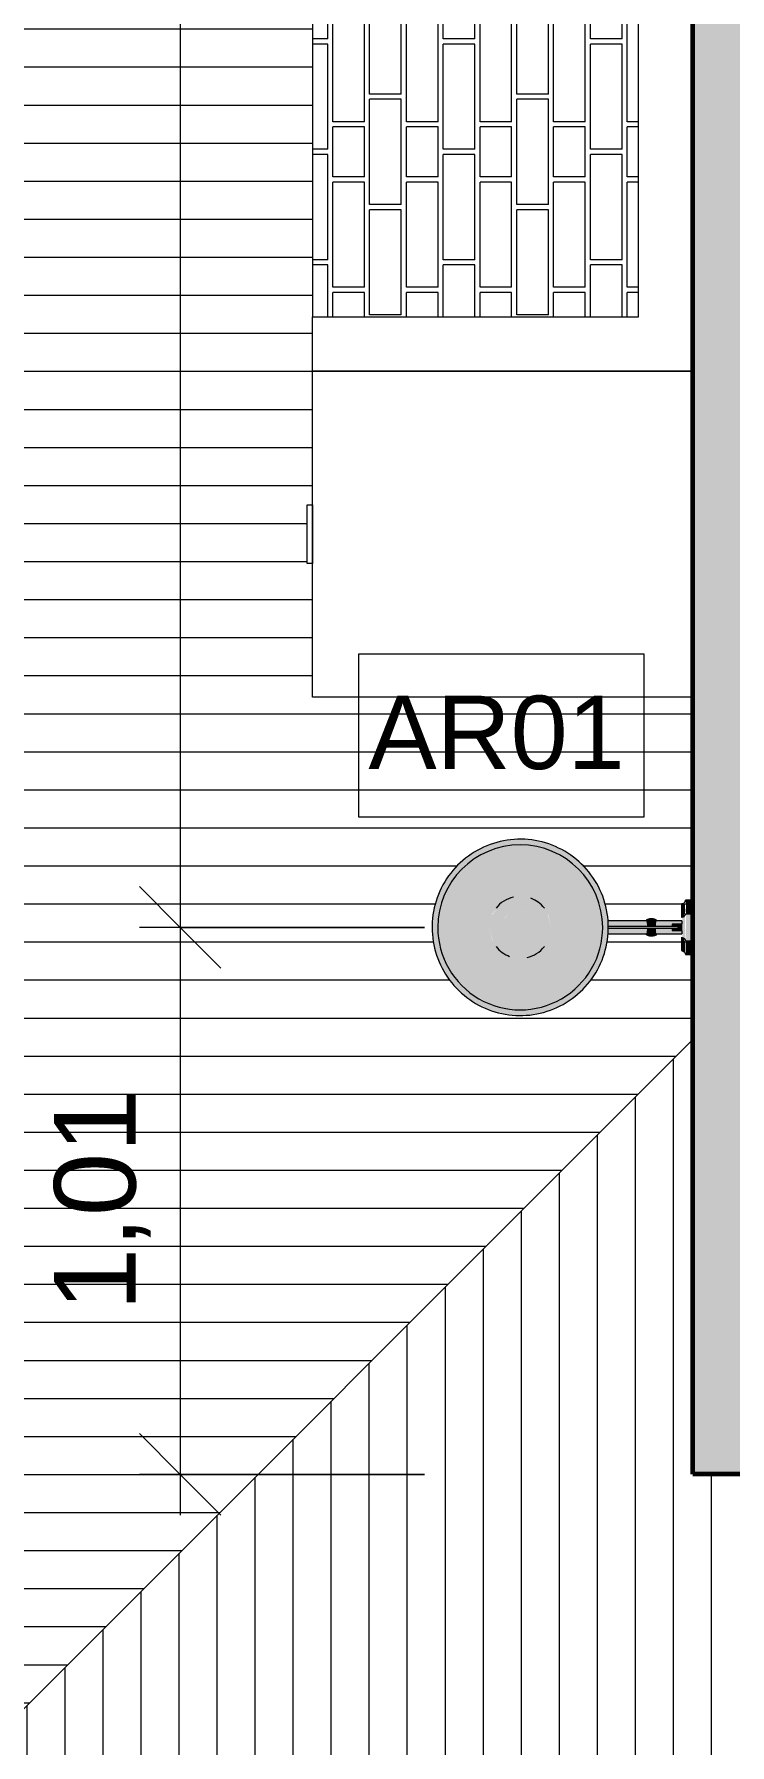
# Model space of a CAD drawing. Header units: millimetres. Extents: x -11845 to 8255, y -23120 to -3200.
# Drawn here: x -8457 to -7176, y -19817 to -16670 of the extents above; entities that cross this region are included whole.
import ezdxf

# ---------------------------------------------------------------- set-up
doc = ezdxf.new("R2010")
doc.units = ezdxf.units.MM
for name, color, linetype, lineweight in [('A-ANNO-DIMS', 211, 'Continuous', 9), ('A-ANNO-DIMS-75', 211, 'Continuous', 9), ('A-GENM', 13, 'Continuous', 9), ('A-ROOF', 132, 'Continuous', 9), ('A-ROOF-PATT', 132, 'Continuous', 9), ('A-WALL', 113, 'Continuous', 25), ('A-WALL-PATT', 111, 'Continuous', 25), ('E-LITE-EQPM', 33, 'Continuous', 9), ('E-LITE-EQPM-IDEN', 33, 'Continuous', 9)]:
    doc.layers.add(name, color=color, linetype=linetype, lineweight=lineweight)
doc.styles.add('@Arial Unicode MS', font='ARIALUNI.TTF', dxfattribs={"height": 150})
doc.styles.add('Arial', font='arial.ttf', dxfattribs={"height": 135})
doc.dimstyles.new('CRT_-__Metros_-_Linha_de_chamada_3_5_mm', dxfattribs={"dimscale": 304.8, "dimtxt": 150.876728, "dimasz": 0.492126, "dimexe": 0.246063, "dimexo": 0.0625, "dimgap": 0.123031, "dimtad": 1, "dimlfac": 0.001, "dimrnd": 0.01, "dimzin": 0, "dimdsep": 46, "dimtxsty": '@Arial Unicode MS', "dimblk1": 'OBLIQUE', "dimblk2": 'OBLIQUE', "dimsah": 1, "dimcen": 0.09, "dimdle": 0.246063, "dimazin": 0, "dimtfac": 1, "dimtdec": 4, "dimtix": 1, "dimtmove": 0, "dimatfit": 3, "dimfxl": 1.476378, "dimfxlon": 1, "dimtvp": 1, "dimtolj": 1, "dimtzin": 0, "dimarcsym": 2})

# ---------------------------------------------------------------- blocks, each defined once
blk = doc.blocks.new('Arandela Delta - Ligado-V13-PLANTA DE FORRO TÉRREO')
at = {"layer": 'E-LITE-EQPM'}
for points in [[(-162.2, 317.5), (-159.8, 291.1), (-156.8, 276.1), (-149.3, 254.4), (-138.4, 233.5), (-127.9, 218.1), (-108.9, 197.9), (-92.6, 184.3), (-70.5, 171.8), (-64.9, 169.1), (-48.7, 163.2), (-34, 159), (-18, 156.5), (0, 155.3), (0, 157.7), (-41.4, 163.2), (-79.9, 179.1), (-113, 204.5), (-138.4, 237.6), (-154.3, 276.1), (-159.8, 317.5), (-154.3, 358.9), (-138.4, 397.4), (-113, 430.5), (-79.9, 455.9), (-41.4, 471.8), (0, 477.3), (0, 479.7), (-26.2, 477.3), (-41.4, 474), (-64.9, 465.9), (-74.4, 461.3), (-96.4, 447.6), (-116, 430.5), (-122.6, 423.4), (-129.8, 414.8), (-141, 397.4), (-146.7, 386.7), (-156.6, 358.9), (-157.9, 354.6), (-160.9, 338.3)], [(-159.8, 317.5), (-154.3, 276.1), (-138.4, 237.6), (-113, 204.5), (-79.9, 179.1), (-41.4, 163.2), (0, 157.7), (0, 165.7), (-42.8, 171.8), (-82.1, 189.8), (-114.7, 218.1), (-138.1, 254.4), (-150.3, 295.9), (-150.3, 339.1), (-138.1, 380.6), (-114.7, 416.9), (-82.1, 445.2), (-42.8, 463.2), (0, 469.3), (0, 477.3), (-41.4, 471.8), (-79.9, 455.9), (-113, 430.5), (-138.4, 397.4), (-154.3, 358.9)], [(0, 477.3), (41.4, 471.8), (79.9, 455.9), (113, 430.5), (138.4, 397.4), (154.3, 358.9), (159.7, 316.9), (154.3, 276.1), (138.4, 237.6), (113, 204.5), (79.9, 179.1), (41.4, 163.2), (0, 157.7), (0, 155.3), (26.2, 157.7), (41.4, 161), (64.9, 169.1), (74.4, 173.7), (96.4, 187.4), (116, 204.5), (121.6, 210.4), (129.8, 220.2), (141, 237.6), (146.7, 248.3), (156.6, 276.1), (157.9, 280.4), (160.9, 296.7), (162.2, 317.5), (159.8, 343.9), (155.3, 363.5), (149.3, 380.6), (138.4, 401.6), (125.7, 419.7), (114.7, 431.7), (101.8, 443.2), (92.6, 450.7), (64.9, 465.9), (42.8, 473.6), (36.5, 475.6), (18, 478.5), (0, 479.7)], [(0, 157.7), (41.4, 163.2), (79.9, 179.1), (113, 204.5), (138.4, 237.6), (154.3, 276.1), (159.8, 317.5), (154.3, 358.9), (138.4, 397.4), (113, 430.5), (79.9, 455.9), (41.4, 471.8), (0, 477.3), (0, 469.3), (42.8, 463.2), (82.1, 445.2), (114.7, 416.9), (138.1, 380.6), (150.3, 339.1), (150.3, 295.9), (138.1, 254.4), (114.7, 218.1), (82.1, 189.8), (42.8, 171.8), (0, 165.7)], [(-150.3, 305.6), (-150.2, 295.6), (-137.5, 253.5), (-112.9, 216.5), (-79.9, 188.8), (-41.4, 171.6), (0, 165.7), (-0.2, 260.7), (-24.7, 266.3), (-45, 283.3), (-55.4, 307.6), (-54.8, 331.4), (-43.6, 353.6), (-23.8, 368.9), (0, 374.4), (0, 469.3), (-43.3, 463), (-83.1, 444.4), (-116.1, 414.8), (-138.9, 378), (-150.3, 339.1), (-150.3, 306.1)], [(0, 374.4), (24.7, 368.7), (45, 351.7), (55.4, 327.4), (54.8, 303.6), (43.6, 281.4), (23.8, 266.1), (0, 260.6), (0, 165.7), (43.3, 172), (83.1, 190.6), (116.1, 220.2), (138.9, 257), (150.3, 295.9), (150.2, 339.4), (137.5, 381.5), (112.9, 418.5), (79.9, 446.2), (41.4, 463.4), (0, 469.3), (0, 423.4)], [(-55.4, 316.9), (-55.4, 304.8), (-44.5, 282), (-24.7, 266.3), (0, 260.6), (0, 283.9), (-16.8, 288.4), (-29.1, 300.7), (-33.6, 317.5), (-29.1, 334.3), (-16.8, 346.6), (0, 351.1), (0, 374.4), (-25.7, 367.9), (-44.5, 353), (-55.4, 330.2), (-55.4, 317.5)], [(-33.6, 317.5), (-29.1, 300.7), (-16.8, 288.4), (0, 283.9), (0, 351.1), (-16.8, 346.6), (-29.1, 334.3), (-32.7, 321)], [(0, 263.4), (0, 260.6), (25.7, 267.1), (44.5, 282), (55.4, 304.8), (55.4, 330.2), (44.5, 353), (22.5, 369.2), (0, 374.4), (0, 351.1), (16.8, 346.6), (29.1, 334.3), (33.5, 316.9), (29.1, 300.7), (16.6, 288.3), (0, 283.9), (0, 263.7)], [(0, 317.5), (0, 283.9), (16.8, 288.4), (29.1, 300.7), (33.6, 317.5), (29.1, 334.3), (16.6, 346.7), (0, 351.1), (0, 319.8)], [(-1.5, 155.4), (-1.5, 115.2), (1.5, 115.2), (1.5, 155.4), (0, 155.3)], [(-1.5, 115.2), (-1.5, 27.4), (1.5, 27.4), (1.5, 115.2)], [(-16.2, 76), (-14.8, 69.7), (-13, 67.8), (-8.8, 68.9), (-8, 69), (-8.8, 83), (-13.4, 84.4), (-15.4, 81)], [(8, 77.4), (8.8, 68.9), (13.5, 67.5), (15.5, 71), (16.2, 76), (14.7, 82.2), (13, 84.2), (8.8, 83), (8, 83), (8, 77.6)], [(-6, 27.2), (6, 27.4), (6, 37.5), (1.5, 36.8), (1.5, 27.4), (-1.5, 27.4), (-1.5, 37.5), (-6, 37.5), (-6, 27.4)], [(-50, 12.2), (-50, 0), (-24.9, 0), (-25.8, 12.2), (-43.5, 12.2)], [(-47.8, 13.8), (-29.3, 13.5), (-25, 14.3), (-23.8, 15.6), (-21.7, 15.2), (-19.9, 16.3), (-20.9, 17.1), (-19.3, 19.1), (-43.5, 19.1), (-45.3, 15.5), (-45.5, 14.4), (-44.6, 14.2)], [(-24.9, 12.2), (-24.9, 0), (24.9, 0), (24.9, 12.2), (-18.7, 12.2)], [(-23.8, 13.5), (22, 14.2), (19.9, 16.3), (18.6, 19.1), (-18.9, 19.1), (-20.7, 15.2), (-22.7, 13.8)], [(-6, 20), (6, 20), (6, 27.2), (-6, 27.2)], [(18.9, 19.1), (20.7, 16.7), (20.7, 15.8), (23.3, 15.2), (23.8, 15.6), (25.5, 14.1), (30, 13.5), (43, 14.4), (46.3, 14.6), (44.6, 16.3), (43.5, 19.1), (19.3, 19.1)], [(24.9, 12.2), (25.8, 0), (50, 0), (50, 12.2), (25.8, 12.2)], [(44.3, 13), (47.2, 12.2), (50, 12.6)]]:
    blk.add_hatch(color=133, dxfattribs=at).paths.add_polyline_path(points)
h = blk.add_hatch(color=133, dxfattribs=at)
h.paths.add_polyline_path([(-12.2, 20), (-6, 20), (-6, 37.5), (-1.5, 37.5), (-1.7, 68.9), (-12.2, 67.5), (-12.2, 50.6)])
h.paths.add_polyline_path([(-12.2, 103.9), (-11.8, 83.7), (-8, 83.5), (-1.5, 83.1), (-1.5, 155.4), (-12.2, 155.3)])
h = blk.add_hatch(color=133, dxfattribs=at)
h.paths.add_polyline_path([(1.5, 107.4), (1.5, 83.1), (12.2, 84.4), (12.2, 156), (1.5, 155.3), (1.5, 112.3)])
h.paths.add_polyline_path([(1.5, 68.1), (2.1, 37.5), (6, 37.5), (6, 20), (12.2, 20), (11.7, 68.3), (7.4, 68.5), (1.5, 68.9)])
h = blk.add_hatch(color=133, dxfattribs=at)
h.paths.add_polyline_path([(-8, 80.5), (-1.5, 81.1), (-1.5, 83.1), (-8, 83.5), (-8, 80.9)])
h.paths.add_polyline_path([(1.5, 80.5), (8, 81.1), (8, 83.5), (1.5, 82.9), (1.5, 80.9)])
h = blk.add_hatch(color=133, dxfattribs=at)
h.paths.add_polyline_path([(-8, 80.5), (-8, 71.5), (-1.5, 71.8), (-1.5, 80.5)])
h.paths.add_polyline_path([(1.5, 71.8), (1.6, 71.5), (8, 71.8), (8, 80.5), (1.5, 80.5), (1.5, 76.5)])
h = blk.add_hatch(color=133, dxfattribs=at)
h.paths.add_polyline_path([(-8, 70.8), (-8, 68.4), (-1.5, 69.1), (-1.5, 71.5), (-8, 71.5)])
h.paths.add_polyline_path([(1.5, 71.5), (1.5, 68.9), (8, 68.4), (8, 71.5)])
for p, q in [((-12.2, 156.1), (-12.2, 83.9)), ((-1.5, 155.4), (-1.5, 115.2)), ((1.5, 115.2), (1.5, 155.4)), ((12.2, 83.9), (12.2, 156)), ((-1.5, 115.2), (-1.5, 27.2)), ((1.5, 27.2), (1.5, 115.2)), ((-12.2, 68.1), (-12.2, 20)), ((-8, 83.5), (-8, 80.5)), ((-8, 80.5), (-8, 71.5)), ((-1.5, 80.5), (-8, 80.5)), ((-8, 71.5), (-8, 68.4)), ((-1.5, 71.5), (-8, 71.5)), ((8, 80.5), (1.5, 80.5)), ((8, 71.5), (1.5, 71.5)), ((8, 80.5), (8, 83.5)), ((8, 71.5), (8, 80.5)), ((8, 68.4), (8, 71.5)), ((12.2, 20), (12.2, 68.1)), ((-1.5, 37.6), (-6, 37.6)), ((-6, 37.5), (-6, 27.2)), ((6, 37.6), (1.5, 37.6)), ((6, 27.2), (6, 37.5)), ((-50, 12.2), (-50, 0)), ((-24.9, 12.2), (-24.9, 0)), ((-6.3, 20), (-12.2, 20)), ((-6, 27.2), (-6, 20)), ((6, 27.2), (-6, 27.2)), ((-6, 20), (6, 20)), ((6, 20), (6, 27.2)), ((12.2, 20), (6.3, 20)), ((24.9, 12.2), (24.9, 0)), ((50, 0), (50, 12.2))]:
    blk.add_line(p, q, dxfattribs=at)
at = {"layer": 'E-LITE-EQPM', "flags": 128}
for points in [[(0, 479.7), (-6.5, 479.6), (-13, 479.2), (-19.4, 478.6), (-25.8, 477.7), (-32.2, 476.5), (-38.6, 475.1), (-44.8, 473.4), (-51, 471.5), (-57.2, 469.3), (-63.2, 466.9), (-69.1, 464.3), (-74.9, 461.4), (-80.6, 458.3), (-86.2, 455), (-91.6, 451.4), (-96.9, 447.6), (-102, 443.6), (-107, 439.5), (-111.8, 435.1), (-116.4, 430.5), (-120.8, 425.8), (-125, 420.9), (-129.1, 415.8), (-132.9, 410.5), (-136.5, 405.2), (-139.9, 399.6), (-143.1, 394), (-146, 388.2), (-148.7, 382.3), (-151.2, 376.3), (-153.4, 370.2), (-155.4, 364), (-157.2, 357.8), (-158.6, 351.4), (-159.9, 345.1), (-160.8, 338.7), (-161.6, 332.2), (-162, 325.7), (-162.2, 319.3), (-162.2, 312.8), (-161.8, 306.3), (-161.3, 299.8), (-160.4, 293.4), (-159.3, 287), (-158, 280.6), (-156.4, 274.4), (-154.5, 268.1), (-152.4, 262), (-150.1, 255.9), (-147.5, 250), (-144.7, 244.1), (-141.7, 238.4), (-138.4, 232.8), (-134.9, 227.3), (-131.2, 222), (-127.2, 216.9), (-123.1, 211.8), (-118.8, 207), (-114.3, 202.3), (-109.6, 197.9), (-104.7, 193.6), (-99.7, 189.5), (-94.5, 185.6), (-89.1, 181.9), (-83.6, 178.5), (-78, 175.3), (-72.3, 172.2), (-66.4, 169.5), (-60.4, 166.9), (-54.3, 164.6), (-48.2, 162.6), (-42, 160.8), (-35.7, 159.2), (-29.3, 157.9), (-22.9, 156.9), (-16.5, 156.1), (-10, 155.6), (-3.5, 155.3), (0, 155.3)], [(0, 155.3), (6.5, 155.4), (13, 155.8), (19.4, 156.4), (25.8, 157.3), (32.2, 158.5), (38.6, 159.9), (44.8, 161.6), (51, 163.5), (57.2, 165.7), (63.2, 168.1), (69.1, 170.7), (74.9, 173.6), (80.6, 176.7), (86.2, 180), (91.6, 183.6), (96.9, 187.4), (102, 191.4), (107, 195.5), (111.8, 199.9), (116.4, 204.5), (120.8, 209.2), (125, 214.1), (129.1, 219.2), (132.9, 224.5), (136.5, 229.8), (139.9, 235.4), (143.1, 241), (146, 246.8), (148.7, 252.7), (151.2, 258.7), (153.4, 264.8), (155.4, 271), (157.2, 277.2), (158.6, 283.6), (159.9, 289.9), (160.8, 296.3), (161.6, 302.8), (162, 309.3), (162.2, 315.7), (162.2, 322.2), (161.8, 328.7), (161.3, 335.2), (160.4, 341.6), (159.3, 348), (158, 354.4), (156.4, 360.6), (154.5, 366.9), (152.4, 373), (150.1, 379.1), (147.5, 385), (144.7, 390.9), (141.7, 396.6), (138.4, 402.2), (134.9, 407.7), (131.2, 413), (127.2, 418.1), (123.1, 423.2), (118.8, 428), (114.3, 432.7), (109.6, 437.1), (104.7, 441.4), (99.7, 445.5), (94.5, 449.4), (89.1, 453.1), (83.6, 456.5), (78, 459.7), (72.3, 462.8), (66.4, 465.5), (60.4, 468.1), (54.3, 470.4), (48.2, 472.4), (42, 474.2), (35.7, 475.8), (29.3, 477.1), (22.9, 478.1), (16.5, 478.9), (10, 479.4), (3.5, 479.7), (0, 479.7)], [(-13.6, 66.8), (-14, 67.4), (-14.3, 68), (-14.6, 68.6), (-14.9, 69.3), (-15.1, 69.9), (-15.4, 70.5), (-15.6, 71.2), (-15.7, 71.8), (-15.9, 72.5), (-16, 73.2), (-16.1, 73.8), (-16.2, 74.5), (-16.2, 75.2), (-16.2, 75.9), (-16.2, 76.6), (-16.2, 77.2), (-16.1, 77.9), (-16, 78.6), (-15.9, 79.3), (-15.8, 79.9), (-15.6, 80.6), (-15.4, 81.2), (-15.2, 81.9), (-14.9, 82.5), (-14.6, 83.1), (-14.3, 83.7), (-14, 84.3), (-13.7, 84.9), (-13.5, 85.1)], [(-1.5, 69.5), (-4.7, 69.3), (-8.8, 68.9), (-11.9, 68.3), (-13.5, 67.5), (-13.5, 66.7), (-12.4, 66.1)], [(-9.8, 83.9), (-11.2, 84.4), (-11.8, 84.9)], [(-11.8, 67.1), (-11.2, 67.6), (-9.8, 68)], [(-1.5, 83), (-2.9, 83.1), (-5.5, 83.3), (-7.9, 83.5)], [(-7.9, 68.4), (-5.5, 68.7), (-2.9, 68.9), (-1.5, 68.9)], [(7.9, 83.5), (5.5, 83.3), (2.9, 83.1), (1.5, 83)], [(12.4, 66.1), (13.5, 66.7), (13.5, 67.5), (11.9, 68.3), (8.8, 68.9), (4.7, 69.3), (1.5, 69.5)], [(1.5, 68.9), (2.9, 68.9), (5.5, 68.7), (7.9, 68.4)], [(11.8, 84.9), (11.2, 84.4), (9.8, 83.9), (8.7, 83.7)], [(8.7, 68.3), (9.8, 68), (11.2, 67.6), (11.8, 67.1)], [(13.5, 85.1), (13.9, 84.5), (14.2, 83.9), (14.5, 83.3), (14.8, 82.7), (15.1, 82.1), (15.3, 81.5), (15.5, 80.8), (15.7, 80.2), (15.9, 79.5), (16, 78.8), (16.1, 78.2), (16.2, 77.5), (16.2, 76.8), (16.2, 76.1), (16.2, 75.4), (16.2, 74.8), (16.1, 74.1), (16.1, 73.4), (15.9, 72.7), (15.8, 72.1), (15.6, 71.4), (15.4, 70.8), (15.2, 70.1), (15, 69.5), (14.7, 68.9), (14.4, 68.2), (14.1, 67.6), (13.8, 67.1), (13.6, 66.8)], [(-18.1, 20), (-18.4, 20), (-18.8, 20), (-19.1, 20), (-19.6, 20), (-20.1, 20), (-20.6, 20), (-21.2, 20), (-21.9, 20), (-22.5, 20), (-23.3, 20), (-24, 20), (-24.8, 20), (-25.7, 20), (-26.6, 20), (-27.5, 20), (-28.5, 20), (-29.5, 20), (-30.5, 20), (-31.5, 20), (-32.6, 20), (-33.7, 20), (-34.9, 20), (-36.1, 20), (-37.2, 20), (-38.5, 20), (-39.7, 20), (-40.9, 20), (-42.2, 20), (-42.5, 20)], [(-42.5, 20), (-41.2, 20), (-40, 20), (-38.8, 20), (-37.5, 20), (-36.3, 20), (-35.2, 20), (-34, 20), (-32.9, 20), (-31.8, 20), (-30.7, 20), (-29.7, 20), (-28.7, 20), (-27.7, 20), (-26.8, 20), (-25.9, 20), (-25, 20), (-24.2, 20), (-23.4, 20), (-22.7, 20), (-22, 20), (-21.4, 20), (-20.8, 20), (-20.2, 20), (-19.7, 20), (-19.3, 20), (-18.8, 20), (-18.5, 20), (-18.2, 20), (-18.1, 20)], [(42.5, 20), (41.2, 20), (40, 20), (38.8, 20), (37.5, 20), (36.3, 20), (35.2, 20), (34, 20), (32.9, 20), (31.8, 20), (30.7, 20), (29.7, 20), (28.7, 20), (27.7, 20), (26.8, 20), (25.9, 20), (25, 20), (24.2, 20), (23.4, 20), (22.7, 20), (22, 20), (21.4, 20), (20.8, 20), (20.2, 20), (19.7, 20), (19.3, 20), (18.8, 20), (18.5, 20), (18.2, 20), (18.1, 20)], [(18.1, 20), (18.4, 20), (18.8, 20), (19.1, 20), (19.6, 20), (20.1, 20), (20.6, 20), (21.2, 20), (21.9, 20), (22.5, 20), (23.3, 20), (24, 20), (24.8, 20), (25.7, 20), (26.6, 20), (27.5, 20), (28.5, 20), (29.5, 20), (30.5, 20), (31.5, 20), (32.6, 20), (33.7, 20), (34.9, 20), (36.1, 20), (37.2, 20), (38.5, 20), (39.7, 20), (40.9, 20), (42.2, 20), (42.5, 20)]]:
    blk.add_lwpolyline(points, dxfattribs=at)
at = {"layer": 'E-LITE-EQPM'}
for radius, start, end in [(151.8, 90, 270), (151.8, 270, 90), (56.9, 128.5714, 159.9998), (56.9, 12.8571, 51.4286), (56.9, 192.8571, 231.4286), (56.9, 308.5714, 339.9998)]:
    blk.add_arc((0, 317.5), radius, start, end, dxfattribs=at)
for points, knots in [([(-12.4, 85.8), (-12.7, 85.7), (-13.1, 85.5), (-13.5, 85.2), (-13.7, 84.9), (-13.5, 84.5), (-12.9, 84), (-11.9, 83.7), (-10.5, 83.3), (-8.8, 83), (-6.8, 82.8), (-4.7, 82.6), (-2.9, 82.5), (-1.8, 82.5), (-1.6, 82.5)], [-0.6366661, -0.6366661, -0.6366661, -0.6366661, -0.5833333, -0.5486111, -0.5138889, -0.4444444, -0.3888889, -0.3333333, -0.2777778, -0.2222222, -0.1666667, -0.1111111, -0.0555556, -0.0357839, -0.0357839, -0.0357839, -0.0357839]), ([(1.6, 82.5), (3, 82.5), (5.3, 82.6), (8, 82.9), (9.4, 83.1), (10.5, 83.3), (11.4, 83.5), (12.3, 83.8), (13.3, 84.2), (13.7, 84.7), (13.5, 85.2), (13, 85.6), (12.5, 85.8), (12.4, 85.8)], [-0.9642161, -0.9642161, -0.9642161, -0.9642161, -0.8611111, -0.7916667, -0.7569444, -0.7222222, -0.6875, -0.6527778, -0.5833333, -0.5138889, -0.4444444, -0.3888889, -0.3633339, -0.3633339, -0.3633339, -0.3633339]), ([(-48.9, 13.5), (-49, 13.5), (-49.1, 13.5), (-49.3, 13.4), (-49.4, 13.3), (-49.5, 13.2), (-49.6, 13.1), (-49.7, 13), (-49.8, 12.9), (-49.9, 12.8), (-50, 12.6), (-50, 12.4), (-50, 12.3), (-50, 12.2)], [-1, -1, -1, -1, -0.833333, -0.75, -0.666667, -0.583333, -0.5, -0.416667, -0.333333, -0.25, -0.166667, -0.083333, 0, 0, 0, 0]), ([(-48.9, 13.5), (-49, 13.5), (-49.1, 13.5), (-49.3, 13.4), (-49.4, 13.3), (-49.5, 13.2), (-49.6, 13.1), (-49.7, 13), (-49.8, 12.9), (-49.9, 12.8), (-50, 12.6), (-50, 12.4), (-50, 12.3), (-50, 12.2)], [0, 0, 0, 0, 0.166667, 0.25, 0.333333, 0.416667, 0.5, 0.583333, 0.666667, 0.75, 0.833333, 0.916667, 1, 1, 1, 1]), ([(-43.5, 19.1), (-43.6, 18.6), (-43.8, 17.8), (-44.2, 16.9), (-44.5, 16.3), (-44.8, 16), (-45.1, 15.6), (-45.5, 15.2), (-46.1, 14.7), (-46.8, 14.2), (-47.8, 13.8), (-48.5, 13.6), (-48.9, 13.5)], [0, 0, 0, 0, 0.166667, 0.25, 0.333333, 0.375, 0.416667, 0.5, 0.583333, 0.666667, 0.833333, 1, 1, 1, 1]), ([(-42.5, 20), (-42.6, 20), (-42.7, 20), (-42.9, 19.9), (-43.1, 19.8), (-43.2, 19.7), (-43.3, 19.6), (-43.4, 19.4), (-43.5, 19.2), (-43.5, 19.1)], [-1, -1, -1, -1, -0.833333, -0.666667, -0.541667, -0.416667, -0.291667, -0.166667, 0, 0, 0, 0]), ([(-42.5, 20), (-42.6, 20), (-42.7, 20), (-42.9, 19.9), (-43.1, 19.8), (-43.2, 19.7), (-43.4, 19.5), (-43.5, 19.3), (-43.5, 19.1)], [0, 0, 0, 0, 0.166667, 0.333333, 0.458333, 0.583333, 0.75, 1, 1, 1, 1]), ([(-23.8, 13.5), (-23.9, 13.5), (-24, 13.5), (-24.2, 13.4), (-24.3, 13.3), (-24.4, 13.2), (-24.6, 13.1), (-24.6, 13), (-24.7, 12.9), (-24.7, 12.9)], [-1, -1, -1, -1, -0.8333333, -0.75, -0.6666667, -0.5833333, -0.5, -0.4166667, -0.3333333, -0.3333333, -0.3333333, -0.3333333]), ([(-23.8, 13.5), (-23.9, 13.5), (-24, 13.5), (-24.2, 13.4), (-24.3, 13.3), (-24.4, 13.2), (-24.6, 13.1), (-24.6, 13), (-24.7, 12.9), (-24.7, 12.9)], [-1, -1, -1, -1, -0.8333333, -0.75, -0.6666667, -0.5833333, -0.5, -0.4166667, -0.3333333, -0.3333333, -0.3333333, -0.3333333]), ([(-18.9, 19.1), (-19, 18.6), (-19.2, 17.8), (-19.5, 16.9), (-19.9, 16.3), (-20.2, 15.7), (-20.7, 15.2), (-21.1, 14.8), (-21.8, 14.3), (-22.7, 13.8), (-23.4, 13.6), (-23.8, 13.5)], [-1, -1, -1, -1, -0.833333, -0.75, -0.666667, -0.583333, -0.5, -0.416667, -0.333333, -0.166667, 0, 0, 0, 0]), ([(-18.1, 20), (-18.2, 20), (-18.3, 20), (-18.5, 19.9), (-18.6, 19.8), (-18.7, 19.7), (-18.8, 19.6), (-18.9, 19.4), (-18.9, 19.2), (-18.9, 19.1)], [-1, -1, -1, -1, -0.833333, -0.666667, -0.541667, -0.416667, -0.291667, -0.166667, 0, 0, 0, 0]), ([(-18.1, 20), (-18.2, 20), (-18.3, 20), (-18.5, 19.9), (-18.6, 19.8), (-18.7, 19.7), (-18.8, 19.6), (-18.9, 19.4), (-18.9, 19.2), (-18.9, 19.1)], [-1, -1, -1, -1, -0.833333, -0.666667, -0.541667, -0.416667, -0.291667, -0.166667, 0, 0, 0, 0]), ([(18.1, 20), (18.2, 20), (18.3, 20), (18.5, 19.9), (18.6, 19.8), (18.7, 19.7), (18.8, 19.6), (18.9, 19.4), (18.9, 19.2), (18.9, 19.1)], [-1, -1, -1, -1, -0.833333, -0.666667, -0.541667, -0.416667, -0.291667, -0.166667, 0, 0, 0, 0]), ([(18.1, 20), (18.2, 20), (18.3, 20), (18.5, 19.9), (18.6, 19.8), (18.7, 19.7), (18.8, 19.6), (18.9, 19.4), (18.9, 19.2), (18.9, 19.1)], [-1, -1, -1, -1, -0.833333, -0.666667, -0.541667, -0.416667, -0.291667, -0.166667, 0, 0, 0, 0]), ([(18.9, 19.1), (19, 18.6), (19.2, 17.6), (19.7, 16.5), (20.2, 15.7), (20.8, 15), (21.6, 14.4), (22.7, 13.8), (23.5, 13.6), (23.8, 13.5)], [-1, -1, -1, -1, -0.833333, -0.666667, -0.583333, -0.5, -0.333333, -0.166667, 0, 0, 0, 0]), ([(23.8, 13.5), (23.9, 13.5), (24, 13.5), (24.2, 13.4), (24.3, 13.3), (24.4, 13.2), (24.6, 13.1), (24.6, 13), (24.7, 12.9), (24.8, 12.7), (24.9, 12.6), (24.9, 12.4), (24.9, 12.3), (24.9, 12.2)], [-1, -1, -1, -1, -0.833333, -0.75, -0.666667, -0.583333, -0.5, -0.416667, -0.333333, -0.25, -0.166667, -0.083333, 0, 0, 0, 0]), ([(23.8, 13.5), (23.9, 13.5), (24, 13.5), (24.2, 13.4), (24.3, 13.3), (24.4, 13.2), (24.6, 13.1), (24.6, 13), (24.7, 12.9), (24.8, 12.7), (24.9, 12.6), (24.9, 12.4), (24.9, 12.3), (24.9, 12.2)], [-1, -1, -1, -1, -0.833333, -0.75, -0.666667, -0.583333, -0.5, -0.416667, -0.333333, -0.25, -0.166667, -0.083333, 0, 0, 0, 0]), ([(43.5, 19.1), (43.5, 19.2), (43.4, 19.4), (43.3, 19.6), (43.2, 19.7), (43.1, 19.8), (42.9, 19.9), (42.7, 20), (42.6, 20), (42.5, 20)], [-1, -1, -1, -1, -0.833333, -0.708333, -0.583333, -0.458333, -0.333333, -0.166667, 0, 0, 0, 0]), ([(42.5, 20), (42.6, 20), (42.7, 20), (42.9, 19.9), (43.1, 19.8), (43.2, 19.7), (43.3, 19.6), (43.4, 19.4), (43.5, 19.2), (43.5, 19.1)], [-1, -1, -1, -1, -0.833333, -0.666667, -0.541667, -0.416667, -0.291667, -0.166667, 0, 0, 0, 0]), ([(43.5, 19.1), (43.6, 18.6), (43.8, 17.8), (44.1, 17), (44.4, 16.6), (44.6, 16.2), (44.8, 16), (45.1, 15.6), (45.5, 15.2), (46.1, 14.7), (46.8, 14.2), (47.7, 13.8), (48.5, 13.6), (48.9, 13.5)], [-1, -1, -1, -1, -0.833333, -0.75, -0.708333, -0.666667, -0.625, -0.583333, -0.5, -0.416667, -0.333333, -0.166667, 0, 0, 0, 0]), ([(50, 12.6), (49.9, 12.6), (49.9, 12.8), (49.8, 12.9), (49.7, 13), (49.6, 13.1), (49.5, 13.2), (49.4, 13.3), (49.3, 13.4), (49.1, 13.5), (49, 13.5), (48.9, 13.5)], [-0.8333333, -0.8333333, -0.8333333, -0.8333333, -0.75, -0.6666667, -0.5833333, -0.5, -0.4166667, -0.3333333, -0.25, -0.1666667, 0, 0, 0, 0]), ([(48.9, 13.5), (49, 13.5), (49.1, 13.5), (49.3, 13.4), (49.4, 13.3), (49.5, 13.2), (49.6, 13.1), (49.7, 13), (49.8, 12.9), (49.9, 12.8), (50, 12.6), (50, 12.4), (50, 12.3), (50, 12.2)], [-1, -1, -1, -1, -0.833333, -0.75, -0.666667, -0.583333, -0.5, -0.416667, -0.333333, -0.25, -0.166667, -0.083333, 0, 0, 0, 0])]:
    blk.add_open_spline(points, degree=3, knots=knots, dxfattribs=at)
for points in [[(-46.6, 14.4), (-47, 14.1), (-47.7, 13.8), (-48.5, 13.6), (-48.9, 13.5)], [(-24.9, 12.6), (-24.9, 12.5), (-24.9, 12.4), (-24.9, 12.3), (-24.9, 12.2)], [(-24.9, 12.6), (-24.9, 12.5), (-24.9, 12.4), (-24.9, 12.3), (-24.9, 12.2)], [(48.9, 13.5), (48.5, 13.6), (47.8, 13.8), (47, 14.1), (46.6, 14.4)]]:
    blk.add_open_spline(points, degree=3, dxfattribs=at)
blk = doc.blocks.new('CRT_MGN_COZ_Fogão a lenha completo - CRT_MGN_COZ_Fogão a lenha completo-5005769-PLANTA DE FORRO TÉRREO')
at = {"layer": 'A-GENM'}
h = blk.add_hatch(dxfattribs=at)
h.set_pattern_fill('FP_12', color=256, style=0, pattern_type=2)
h.set_pattern_definition([(0, (1000, 59.52), (0, 270.94), [193.675, -9.525]), (0, (1000, 117.73), (0, 270.94), [193.675, -9.525]), (90, (1000, 59.52), (-203.2, 1e-14), [58.21, -212.73]), (90, (1193.67, 59.52), (-203.2, 1e-14), [58.21, -212.73]), (0, (1152.4, 127.26), (0, 270.94), [193.675, -9.525, 92.075, -9.525]), (0, (1152.4, 185.47), (0, 270.94), [193.675, -9.525, 92.075, -9.525]), (90, (1152.4, 127.26), (-304.8, 2e-14), [58.21, -212.73]), (90, (1346.08, 127.26), (-304.8, 2e-14), [58.21, -212.73]), (90, (1355.6, 127.26), (-304.8, 2e-14), [58.21, -212.73]), (90, (1447.67, 127.26), (-304.8, 2e-14), [58.21, -212.73]), (0, (1101.6, 195), (0, 270.94), [193.675, -9.525]), (0, (1101.6, 253.2), (0, 270.94), [193.675, -9.525]), (90, (1101.6, 195), (-203.2, 1e-14), [58.21, -212.73]), (90, (1295.28, 195), (-203.2, 1e-14), [58.21, -212.73]), (0, (1152.4, 262.73), (0, 270.94), [193.675, -9.525, 92.075, -9.525]), (0, (1152.4, 320.94), (0, 270.94), [193.675, -9.525, 92.075, -9.525]), (90, (1152.4, 262.73), (-304.8, 2e-14), [58.21, -212.73]), (90, (1346.08, 262.73), (-304.8, 2e-14), [58.21, -212.73]), (90, (1355.6, 262.73), (-304.8, 2e-14), [58.21, -212.73]), (90, (1447.67, 262.73), (-304.8, 2e-14), [58.21, -212.73])])
h.paths.add_polyline_path([(700, -250), (1300, -250), (1300, 350), (700, 350)])
for p, q in [((0, -350), (0, 350)), ((0, 350), (600, 350)), ((245.9, 360), (354.1, 360)), ((245.9, 350), (245.9, 360)), ((354.1, 350), (245.9, 350)), ((354.1, 360), (354.1, 350)), ((600, 350), (700, 350)), ((600, -350), (600, 350)), ((600, 350), (600, -350)), ((700, 350), (700, -250)), ((1300, 350), (700, 350)), ((1300, -250), (1300, 350)), ((1300, 350), (1400, 350)), ((1400, 350), (1400, -350)), ((700, -250), (1300, -250)), ((600, -350), (0, -350)), ((1400, -350), (600, -350))]:
    blk.add_line(p, q, dxfattribs=at)
blk = doc.blocks.new('DIMBLOCK10-PLANTA DE FORRO TÉRREO')
at = {"layer": 'A-ANNO-DIMS-75', "lineweight": 18}
for p, q in [((-8188.1, -13364.2), (-8263.1, -13289.2)), ((-8188.1, -13364.2), (-8113.1, -13439.2)), ((-8188.1, -18313.2), (-8263.1, -18238.2)), ((-8188.1, -18313.2), (-8113.1, -18388.2))]:
    blk.add_line(p, q, dxfattribs=at)
at = {"layer": 'A-ANNO-DIMS-75'}
for p, q in [((-7738.1, -13364.2), (-8263.1, -13364.2)), ((-8188.1, -13364.2), (-8188.1, -18313.2)), ((-8188.1, -13364.2), (-7738.1, -13364.2)), ((-7738.1, -18313.2), (-8263.1, -18313.2)), ((-8188.1, -18313.2), (-7738.1, -18313.2))]:
    blk.add_line(p, q, dxfattribs=at)
at = {"layer": 'A-ANNO-DIMS-75', "color": 0, "insert": (-8420.3, -16041.6), "char_height": 150, "width": 487.012, "attachment_point": 1, "rotation": 90, "line_spacing_factor": 1.117605, "style": '@Arial Unicode MS'}
blk.add_mtext('4,95', dxfattribs=at)
blk = doc.blocks.new('_Oblique')
at = {"color": 0, "linetype": 'ByBlock', "lineweight": -2}
blk.add_line((-0.5, -0.5), (0.5, 0.5), dxfattribs=at)
blk = doc.blocks.new('DIMBLOCK11-PLANTA DE FORRO TÉRREO')
at = {"layer": 'A-ANNO-DIMS-75', "lineweight": 18}
for p, q in [((-8188.1, -18313.2), (-8263.1, -18238.2)), ((-8188.1, -18313.2), (-8113.1, -18388.2)), ((-8188.1, -19319.7), (-8263.1, -19244.7)), ((-8188.1, -19319.7), (-8113.1, -19394.7))]:
    blk.add_line(p, q, dxfattribs=at)
at = {"layer": 'A-ANNO-DIMS-75'}
for p, q in [((-7738.1, -18313.2), (-8263.1, -18313.2)), ((-8188.1, -18313.2), (-8188.1, -19394.7)), ((-8188.1, -18313.2), (-7738.1, -18313.2)), ((-7738.1, -19319.7), (-8263.1, -19319.7)), ((-8188.1, -19319.7), (-7738.1, -19319.7))]:
    blk.add_line(p, q, dxfattribs=at)
at = {"layer": 'A-ANNO-DIMS-75', "color": 0, "insert": (-8420.3, -19019.3), "char_height": 150, "width": 487.012, "attachment_point": 1, "rotation": 90, "line_spacing_factor": 1.117605, "style": '@Arial Unicode MS'}
blk.add_mtext('1,01', dxfattribs=at)
blk = doc.blocks.new('CRT_TAG_LUMINÁRIAS - Em caixas-4919060-PLANTA DE FORRO TÉRREO')
at = {"layer": 'E-LITE-EQPM-IDEN'}
for p, q in [((-5, -2.8), (-5, 1.2)), ((-5, 1.2), (2, 1.2)), ((2, 1.2), (2, -2.8)), ((2, -2.8), (-5, -2.8))]:
    blk.add_line(p, q, dxfattribs=at)

msp = doc.modelspace()

# ---------------------------------------------------------------- hatches: boundary and pattern name
at = {"layer": 'A-ROOF-PATT'}
h = msp.add_hatch(dxfattribs=at)
h.set_pattern_fill('FP_4', color=256, style=0, pattern_type=2)
h.set_pattern_definition([(0, (-1686.634, 0), (0, -70), [])])
h.paths.add_polyline_path([(-11844.62, -23119.651), (-11244.62, -22519.451), (-11244.62, -22319.451), (-11044.42, -22319.451), (-7244.62, -18519.651), (-7244.62, -18363.151), (-7256.86, -18363.151), (-7256.149, -18263.151), (-7244.62, -18263.151), (-7244.62, -17889.651), (-7944.62, -17889.651), (-7944.62, -17643.771), (-7954.62, -17643.771), (-7954.62, -17535.53), (-7944.62, -17535.53), (-7944.62, -16489.651), (-7244.62, -16489.651), (-7244.62, -16379.651), (-7254.62, -16379.651), (-7254.62, -13979.651), (-7244.62, -13979.651), (-7244.62, -13414.151), (-7256.86, -13414.151), (-7256.149, -13314.151), (-7244.62, -13314.151), (-7244.62, -13088.651), (-7254.62, -13088.651), (-7254.62, -8690.651), (-7244.62, -8690.651), (-7244.62, -8465.151), (-7256.86, -8465.102), (-7256.86, -8365.151), (-7244.62, -8365.151), (-7244.62, -8139.651), (-7254.62, -8139.651), (-7254.62, -7789.651), (-11044.62, -3999.651), (-11244.62, -3999.651), (-11244.62, -3799.651), (-11844.62, -3199.651), (-11844.62, -22519.451)])
h.paths.add_polyline_path([(-11244.62, -19319.651), (-11244.62, -19119.651), (-11044.62, -19119.651), (-11044.62, -19319.651)])
h.paths.add_polyline_path([(-7562.12, -18475.316), (-7588.929, -18472.926), (-7606.606, -18468.779), (-7622.74, -18463.162), (-7636.955, -18456.864), (-7652.477, -18447.635), (-7664.733, -18438.511), (-7676.306, -18427.899), (-7689.85, -18412.432), (-7695.3, -18405.783), (-7710.54, -18378.003), (-7718.219, -18355.927), (-7720.631, -18346.99), (-7723.226, -18331.372), (-7723.917, -18306.901), (-7721.896, -18287.447), (-7718.664, -18271.798), (-7710.54, -18248.298), (-7700.452, -18229.364), (-7692.185, -18216.718), (-7675.009, -18197.039), (-7667.986, -18190.512), (-7653.969, -18179.8), (-7637.126, -18169.64), (-7617.796, -18161.076), (-7596.499, -18154.955), (-7579.324, -18152.084), (-7555.462, -18151.395), (-7535.311, -18153.375), (-7517.877, -18157.449), (-7501.146, -18163.274), (-7487.285, -18169.437), (-7471.485, -18178.854), (-7459.883, -18187.477), (-7447.934, -18198.403), (-7434.39, -18213.869), (-7428.94, -18220.518), (-7413.7, -18248.298), (-7406.021, -18270.374), (-7403.609, -18279.311), (-7399.766, -18300.922), (-7328.499, -18300.922), (-7329.064, -18299.739), (-7323.703, -18297.414), (-7320.624, -18296.911), (-7314.395, -18298.357), (-7312.144, -18299.652), (-7312.144, -18300.922), (-7264.62, -18300.922), (-7264.62, -18325.38), (-7312.75, -18325.38), (-7312.144, -18326.649), (-7317.534, -18328.921), (-7320.612, -18329.391), (-7326.788, -18327.9), (-7329.064, -18326.562), (-7329.064, -18325.38), (-7400.734, -18325.38), (-7402.344, -18338.855), (-7405.545, -18354.504), (-7412.035, -18373.771), (-7417.783, -18386.394), (-7428.94, -18405.783), (-7449.407, -18429.263), (-7470.412, -18446.502), (-7490.85, -18458.471), (-7506.658, -18465.225), (-7529.628, -18471.717), (-7541.444, -18474.044), (-7561.525, -18475.269)])
h.paths.add_polyline_path([(-7263.752, -18332.09), (-7261.497, -18334.269), (-7261.497, -18332.757), (-7262.241, -18332.42)])
h.paths.add_polyline_path([(-7258.448, -18360.904), (-7259.257, -18359.411), (-7260.871, -18357.758), (-7263.752, -18356.64), (-7263.752, -18294.211), (-7259.837, -18292.474), (-7258.142, -18289.314), (-7258.854, -18335.102), (-7259.329, -18335.659), (-7259.775, -18337.397), (-7258.642, -18338.91), (-7258.142, -18343.138), (-7258.258, -18357.758)])
h.paths.add_polyline_path([(-7263.752, -18294.211), (-7263.694, -18269.646), (-7260.092, -18267.865), (-7259.041, -18267.608), (-7258.233, -18268.967), (-7258.142, -18284.884), (-7258.827, -18288.025), (-7259.837, -18289.861), (-7259.328, -18290.642), (-7261.292, -18292.474), (-7261.954, -18292.474), (-7263.411, -18293.882)])
h.paths.add_polyline_path([(-11044.62, -15424.651), (-11244.62, -15424.651), (-11244.62, -15224.651), (-11044.62, -15224.651)])
h.paths.add_polyline_path([(-7562.12, -13526.316), (-7588.929, -13523.926), (-7606.606, -13519.779), (-7622.74, -13514.162), (-7636.955, -13507.864), (-7652.477, -13498.635), (-7665.114, -13489.192), (-7676.306, -13478.899), (-7689.85, -13463.432), (-7695.3, -13456.783), (-7710.54, -13429.003), (-7718.219, -13406.927), (-7720.631, -13397.99), (-7723.226, -13382.372), (-7724.347, -13364.151), (-7721.896, -13338.447), (-7718.664, -13322.798), (-7710.54, -13299.298), (-7700.452, -13280.364), (-7692.185, -13267.718), (-7675.009, -13248.039), (-7667.986, -13241.512), (-7653.969, -13230.8), (-7637.126, -13220.64), (-7617.796, -13212.076), (-7596.499, -13205.955), (-7579.324, -13203.084), (-7555.462, -13202.395), (-7535.311, -13204.375), (-7517.877, -13208.449), (-7501.146, -13214.274), (-7487.285, -13220.437), (-7471.485, -13229.854), (-7459.883, -13238.477), (-7447.934, -13249.403), (-7434.39, -13264.869), (-7428.94, -13271.518), (-7413.7, -13299.298), (-7406.021, -13321.374), (-7403.609, -13330.311), (-7399.766, -13351.922), (-7328.499, -13351.922), (-7329.064, -13350.739), (-7323.703, -13348.414), (-7320.624, -13347.911), (-7314.395, -13349.357), (-7312.144, -13350.652), (-7312.144, -13351.922), (-7264.62, -13351.922), (-7264.62, -13376.38), (-7312.75, -13376.38), (-7312.144, -13377.649), (-7317.534, -13379.921), (-7320.612, -13380.391), (-7326.788, -13378.9), (-7329.064, -13377.562), (-7329.064, -13376.38), (-7400.734, -13376.38), (-7402.344, -13389.855), (-7405.545, -13405.504), (-7412.035, -13424.771), (-7417.783, -13437.394), (-7428.94, -13456.783), (-7449.407, -13480.263), (-7470.412, -13497.502), (-7490.85, -13509.471), (-7506.658, -13516.225), (-7529.628, -13522.717), (-7541.444, -13525.044), (-7561.525, -13526.269)])
h.paths.add_polyline_path([(-7263.752, -13383.09), (-7261.497, -13385.269), (-7261.497, -13383.757), (-7262.241, -13383.42)])
h.paths.add_polyline_path([(-7258.448, -13411.904), (-7259.257, -13410.411), (-7260.871, -13408.758), (-7263.752, -13407.64), (-7263.752, -13345.211), (-7259.837, -13343.474), (-7258.142, -13340.314), (-7258.854, -13386.102), (-7259.329, -13386.659), (-7260.202, -13388), (-7258.642, -13389.91), (-7258.142, -13394.138), (-7258.258, -13408.758)])
h.paths.add_polyline_path([(-7263.752, -13345.211), (-7263.694, -13320.646), (-7260.092, -13318.865), (-7259.041, -13318.608), (-7258.233, -13319.967), (-7258.142, -13335.884), (-7258.827, -13339.025), (-7259.837, -13340.861), (-7259.328, -13341.642), (-7261.292, -13343.474), (-7261.954, -13343.474), (-7263.411, -13344.882)])
h.paths.add_polyline_path([(-11244.62, -11779.651), (-11244.62, -11579.651), (-11044.62, -11579.651), (-11044.62, -11779.651)])
h.paths.add_polyline_path([(-7562.12, -8577.316), (-7588.53, -8574.926), (-7608.091, -8570.428), (-7626.076, -8564.037), (-7646.777, -8553.174), (-7664.357, -8540.825), (-7676.306, -8529.899), (-7689.85, -8514.432), (-7695.3, -8507.783), (-7710.54, -8480.003), (-7718.219, -8457.927), (-7720.61, -8448.99), (-7723.409, -8428.803), (-7724.347, -8415.151), (-7721.896, -8388.923), (-7718.664, -8373.798), (-7710.54, -8350.298), (-7700.452, -8331.364), (-7692.052, -8318.556), (-7674.816, -8298.835), (-7668.028, -8292.548), (-7652.477, -8280.667), (-7642.008, -8274.141), (-7625.194, -8266.079), (-7602.451, -8258.263), (-7594.744, -8256.451), (-7576.666, -8253.879), (-7561.525, -8253.033), (-7530.957, -8256.321), (-7517.585, -8259.466), (-7492.322, -8269.114), (-7477.777, -8277.038), (-7460.232, -8289.477), (-7442.481, -8306.246), (-7428.94, -8322.518), (-7415.713, -8346.16), (-7412.035, -8354.53), (-7407.789, -8366.477), (-7403.63, -8381.311), (-7399.894, -8402.922), (-7328.499, -8402.922), (-7329.064, -8401.739), (-7323.589, -8399.395), (-7320.567, -8398.917), (-7314.347, -8400.385), (-7312.144, -8401.652), (-7312.144, -8402.922), (-7264.62, -8402.922), (-7264.62, -8427.38), (-7312.75, -8427.38), (-7312.411, -8428.803), (-7317.66, -8430.939), (-7320.699, -8431.378), (-7326.835, -8429.874), (-7329.064, -8428.562), (-7329.064, -8427.38), (-7400.646, -8427.38), (-7402.344, -8441.378), (-7405.576, -8456.504), (-7413.7, -8480.003), (-7423.788, -8498.938), (-7432.055, -8511.584), (-7449.142, -8531.169), (-7455.938, -8537.525), (-7471.485, -8549.448), (-7482.232, -8556.161), (-7499.046, -8564.223), (-7521.041, -8571.812), (-7529.496, -8573.85), (-7547.574, -8576.422), (-7561.525, -8577.279)])
h.paths.add_polyline_path([(-7263.752, -8434.09), (-7261.292, -8435.827), (-7261.497, -8434.757), (-7262.241, -8434.42)])
h.paths.add_polyline_path([(-7258.449, -8462.902), (-7259.258, -8461.41), (-7260.871, -8459.758), (-7263.752, -8458.64), (-7263.752, -8396.211), (-7259.837, -8394.474), (-7258.142, -8391.314), (-7258.854, -8437.102), (-7259.328, -8437.66), (-7259.837, -8439.339), (-7258.606, -8441.032), (-7258.142, -8445.138), (-7258.259, -8459.758)])
h.paths.add_polyline_path([(-7256.86, -8396.472), (-7257.602, -8394.141), (-7256.926, -8395.282)])
h.paths.add_polyline_path([(-7263.752, -8396.211), (-7263.694, -8371.646), (-7260.091, -8369.865), (-7259.04, -8369.608), (-7258.258, -8370.544), (-7258.142, -8386.884), (-7258.827, -8390.025), (-7260.202, -8391.301), (-7259.329, -8392.642), (-7260.917, -8395.282), (-7261.73, -8394.258), (-7263.411, -8395.882)])
h.paths.add_polyline_path([(-11244.62, -8134.651), (-11244.62, -7934.651), (-11044.62, -7934.651), (-11044.62, -8134.651)])
h = msp.add_hatch(dxfattribs=at)
h.set_pattern_fill('FP_5', color=256, style=0, pattern_type=2)
h.set_pattern_definition([(90, (0, -2617.6), (70, -4e-15), [])])
h.paths.add_polyline_path([(-11244.62, -23119.651), (-1784.62, -23119.651), (-1784.62, -19319.651), (-3534.62, -19319.651), (-3534.669, -19331.891), (-3634.62, -19331.891), (-3634.62, -19319.651), (-4744.62, -19319.651), (-4744.62, -19329.651), (-5744.62, -19329.651), (-5744.62, -19319.651), (-5804.62, -19319.651), (-5804.62, -19329.651), (-7004.62, -19329.651), (-7004.62, -19319.651), (-7244.62, -19319.651), (-7244.62, -18519.651), (-11044.62, -22319.651), (-11044.62, -22519.451), (-11244.62, -22519.651), (-11844.62, -23119.651)])
h.paths.add_polyline_path([(-2584.62, -22519.451), (-2584.62, -22319.451), (-2384.62, -22319.451), (-2384.62, -22519.451)])
h.paths.add_polyline_path([(-6714.62, -22519.451), (-6914.62, -22519.451), (-6914.62, -22319.451), (-6714.62, -22319.451)])
h.paths.add_polyline_path([(-3584.62, -19799.377), (-3610.847, -19796.926), (-3625.973, -19793.695), (-3649.473, -19785.571), (-3668.407, -19775.482), (-3681.215, -19767.083), (-3700.936, -19749.847), (-3706.994, -19743.332), (-3719.104, -19727.508), (-3727.421, -19713.691), (-3733.692, -19700.225), (-3741.508, -19677.482), (-3743.319, -19669.774), (-3745.878, -19651.915), (-3746.419, -19632.542), (-3743.45, -19605.988), (-3740.166, -19592.219), (-3730.657, -19567.353), (-3722.732, -19552.807), (-3710.294, -19535.263), (-3693.525, -19517.512), (-3672.444, -19501.083), (-3653.611, -19490.744), (-3645.24, -19487.066), (-3627.905, -19481.168), (-3618.46, -19478.661), (-3596.849, -19474.924), (-3596.849, -19403.53), (-3598.031, -19404.095), (-3600.376, -19398.62), (-3600.853, -19395.598), (-3599.37, -19389.349), (-3598.119, -19387.175), (-3596.849, -19387.175), (-3596.849, -19339.651), (-3572.391, -19339.651), (-3572.391, -19387.781), (-3571.122, -19387.175), (-3568.832, -19392.69), (-3568.684, -19397.515), (-3569.897, -19401.866), (-3571.209, -19404.095), (-3572.391, -19404.095), (-3572.391, -19475.677), (-3558.393, -19477.375), (-3543.267, -19480.607), (-3519.767, -19488.731), (-3500.833, -19498.819), (-3488.187, -19507.086), (-3468.508, -19524.261), (-3462.246, -19530.969), (-3450.323, -19546.516), (-3443.61, -19557.263), (-3435.548, -19574.077), (-3427.959, -19596.072), (-3425.921, -19604.527), (-3423.362, -19622.387), (-3422.821, -19641.76), (-3424.844, -19663.561), (-3429.343, -19683.121), (-3435.734, -19701.107), (-3446.596, -19721.808), (-3458.946, -19739.388), (-3469.872, -19751.336), (-3485.338, -19764.881), (-3491.987, -19770.331), (-3519.767, -19785.571), (-3541.844, -19793.249), (-3550.781, -19795.641), (-3566.583, -19798.138), (-3578.37, -19798.948)])
h.paths.add_polyline_path([(-3564.751, -19335.947), (-3564.751, -19337.821), (-3563.943, -19336.323)])
h.paths.add_polyline_path([(-3578.62, -19338.783), (-3603.56, -19338.783), (-3605.296, -19334.868), (-3606.256, -19333.173), (-3562.669, -19333.885), (-3562.111, -19334.359), (-3560.432, -19334.868), (-3558.739, -19333.637), (-3554.633, -19333.173), (-3541.66, -19334.024), (-3538.361, -19334.289), (-3540.013, -19335.902), (-3541.131, -19338.783), (-3575.973, -19338.783)])
h.paths.add_polyline_path([(-3628.11, -19338.783), (-3629.227, -19335.902), (-3630.163, -19334.071), (-3629.227, -19333.289), (-3612.887, -19333.173), (-3609.746, -19333.858), (-3608.468, -19335.232), (-3607.128, -19334.36), (-3605.296, -19336.323), (-3605.296, -19336.985), (-3604.489, -19338.783), (-3622.072, -19338.783)])
h.paths.add_polyline_path([(-3605.63, -19332.633), (-3604.489, -19331.957), (-3604.489, -19332.27)])
h.paths.add_polyline_path([(-3540.33, -19332.627), (-3536.868, -19331.962), (-3536.868, -19332.392), (-3540.013, -19332.605)])
h.paths.add_polyline_path([(-5649.62, -19329.651), (-5647.12, -19328.981), (-5648.46, -19328.981), (-5649.325, -19329.48)])
at = {"layer": 'A-WALL-PATT'}
h = msp.add_hatch(color=256, dxfattribs=at)
h.paths.add_polyline_path([(-7242.017, -19319.651), (-7064.62, -19319.651), (-7064.62, -16279.651), (-7244.62, -16279.651), (-7244.62, -19319.651)])
h.paths.add_polyline_path([(-7135.514, -14079.651), (-7064.62, -14079.651), (-7064.62, -12989.651), (-7244.62, -12989.651), (-7244.62, -14079.651)])
h.paths.add_polyline_path([(-7064.62, -8789.651), (-7064.62, -8039.651), (-7244.62, -8039.651), (-7244.62, -8789.651), (-7135.514, -8789.651)])
h.paths.add_polyline_path([(-7244.62, -5639.651), (-7064.62, -5639.651), (-7064.62, -5479.651), (-7244.62, -5479.651), (-7244.62, -5539.651)])

# ---------------------------------------------------------------- linework, layer by layer
at = {"layer": 'A-ROOF'}
msp.add_line((-7244.62, -18519.651), (-11044.62, -22319.651), dxfattribs=at)
at = {"layer": 'A-WALL', "lineweight": 60}
for p, q in [((-7244.62, -19319.651), (-7244.62, -16379.651)), ((-7004.62, -19319.651), (-7244.62, -19319.651))]:
    msp.add_line(p, q, dxfattribs=at)

# ---------------------------------------------------------------- block references
at = {"layer": 'A-GENM', "rotation": 89.99999999999928}
msp.add_blockref('CRT_MGN_COZ_Fogão a lenha completo - CRT_MGN_COZ_Fogão a lenha completo-5005769-PLANTA DE FORRO TÉRREO', (-7594.62, -17889.651), dxfattribs=at)
at = {"layer": 'E-LITE-EQPM', "rotation": 90.00000000000026}
msp.add_blockref('Arandela Delta - Ligado-V13-PLANTA DE FORRO TÉRREO', (-7244.62, -18313.151), dxfattribs=at)
at = {"layer": 'E-LITE-EQPM-IDEN', "xscale": 74.99999999999996, "yscale": 74.99999999999996, "zscale": 74.99999999999996}
msp.add_blockref('CRT_TAG_LUMINÁRIAS - Em caixas-4919060-PLANTA DE FORRO TÉRREO', (-7484.483, -17900.14), dxfattribs=at)

# ---------------------------------------------------------------- texts
at = {"layer": 'E-LITE-EQPM-IDEN', "insert": (-7841.639, -17886.876), "char_height": 135, "width": 565.18969, "attachment_point": 1, "style": 'Arial'}
msp.add_mtext('AR01', dxfattribs=at)

# ---------------------------------------------------------------- dimensions: what is measured, and where the dimension line sits
at = {"layer": 'A-ANNO-DIMS'}
for base, p1, p2, override, picture, middle in [((-8188.11, -18313.151), (-7738.11, -13364.151), (-7738.11, -18313.151), {"dimpost": '<>', "dimfxl": 4949}, 'DIMBLOCK10-PLANTA DE FORRO TÉRREO', (-8302.248, -15838.651)), ((-8188.11, -19319.651), (-7738.11, -18313.151), (-7738.11, -19319.651), {"dimpost": '<>', "dimfxl": 1006.5}, 'DIMBLOCK11-PLANTA DE FORRO TÉRREO', (-8302.248, -18816.401))]:
    dim = msp.add_linear_dim(base=base, p1=p1, p2=p2, angle=90, dimstyle='CRT_-__Metros_-_Linha_de_chamada_3_5_mm', override=override, dxfattribs=at)
    dim.commit()
    dim.dimension.update_dxf_attribs({"geometry": picture, "text_midpoint": middle})

doc.saveas('drawing.dxf')
